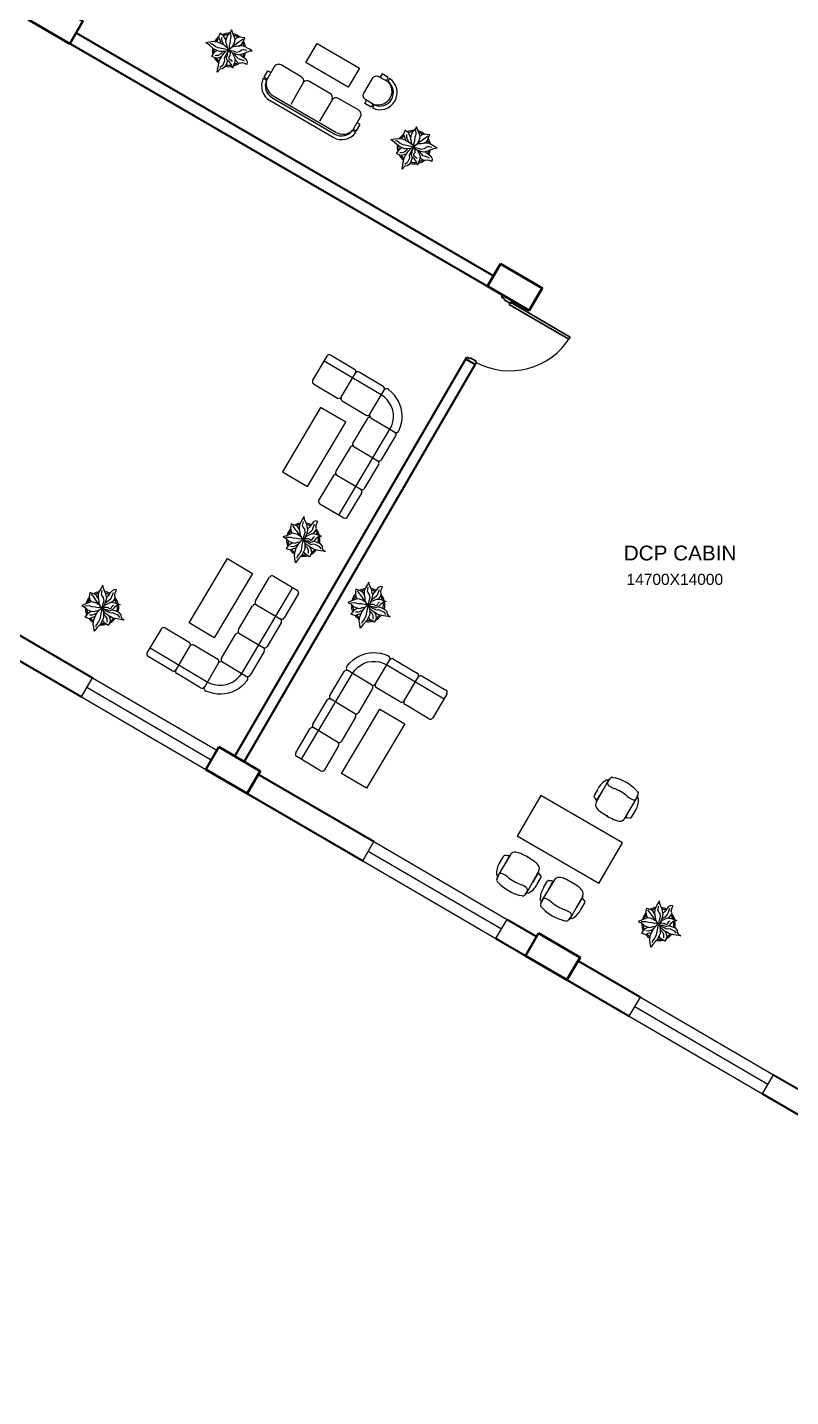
# Model space of a CAD drawing. Header units: millimetres. Extents: x 3079 to 579737, y 1565 to 1161826.
# Drawn here: x 120747 to 131058, y 170435 to 188941 of the extents above; entities that cross this region are included whole.
import ezdxf

# ---------------------------------------------------------------- set-up
doc = ezdxf.new("R2010")
doc.units = ezdxf.units.MM
for name, color, linetype, lineweight in [('1', 7, 'Continuous', 35), ('A_COL', 250, 'Continuous', 40), ('A_ELE1', 250, 'Continuous', 20), ('A_WIN-DOR', 250, 'Continuous', 30), ('IG-Area', 250, 'Continuous', 30), ('SILL', 251, 'Continuous', 18), ('WINDOW', 252, 'Continuous', 15)]:
    doc.layers.add(name, color=color, linetype=linetype, lineweight=lineweight)
doc.layers.add('FURNITURE', color=253, linetype='Continuous', lineweight=5, transparency=0.05)
doc.layers.add('TREES', color=72, linetype='Continuous', lineweight=5, transparency=0.05)
doc.styles.get("Standard").update_dxf_attribs({"font": 'arial.ttf'})

msp = doc.modelspace()

# ---------------------------------------------------------------- linework, layer by layer
at = {"layer": '1'}
for p, q in [((121019, 188897), (127504, 185129)), ((121406, 188867), (127046, 185582)), ((127154, 185295), (127171, 185323)), ((127171, 185323), (127171, 185323)), ((127300, 185247), (127171, 185323)), ((127300, 185247), (127300, 185247)), ((123549, 179090), (126684, 184486)), ((123678, 179014), (126798, 184383)), ((126798, 184383), (126668, 184458)), ((119828, 181202), (121628, 180152)), ((119677, 180943), (121477, 179893)), ((123157, 178913), (125277, 177677)), ((123869, 178845), (125428, 177936)), ((127228, 176886), (127627, 176653)), ((127077, 176627), (128877, 175577)), ((128188, 176326), (129028, 175836)), ((130828, 174786), (131946, 174134)), ((130677, 174527), (137693, 170435))]:
    msp.add_line(p, q, dxfattribs=at)
at = {"layer": 'A_COL'}
for points in [[(120936, 189350), (120759, 189048), (121321, 188721), (121497, 189023)], [(127141, 185745), (126965, 185443), (127526, 185116), (127702, 185418)], [(123333, 179216), (123157, 178913), (123718, 178586), (123894, 178888)], [(127652, 176697), (127476, 176394), (128037, 176067), (128214, 176369)]]:
    msp.add_lwpolyline(points, close=True, dxfattribs=at)
at = {"layer": 'A_ELE1', "transparency": 33554687}
msp.add_arc((127262, 185266), 966, 241.5837, 328.0995, dxfattribs=at)
at = {"layer": 'A_WIN-DOR', "transparency": 33554687}
for p, q in [((127154, 185295), (127194, 185272)), ((127300, 185247), (127171, 185323)), ((127194, 185272), (127187, 185260)), ((127187, 185260), (127266, 185214)), ((127284, 185220), (127300, 185247)), ((127255, 185195), (128063, 184725)), ((127273, 185226), (128082, 184756)), ((127284, 185220), (127313, 185203)), ((126799, 184382), (126670, 184457)), ((126684, 184486), (126724, 184463)), ((126724, 184463), (126731, 184475)), ((126731, 184475), (126810, 184429)), ((126814, 184410), (126798, 184383)), ((126803, 184417), (126814, 184410))]:
    msp.add_line(p, q, dxfattribs=at)
at = {"layer": 'A_WIN-DOR'}
for p, q in [((128082, 184756), (128063, 184725)), ((126668, 184458), (126684, 184486))]:
    msp.add_line(p, q, dxfattribs=at)
at = {"layer": 'A_WIN-DOR', "transparency": 33554687}
for points in [[(127273, 185226), (127255, 185195)], [(126803, 184417), (126810, 184429)]]:
    msp.add_lwpolyline(points, dxfattribs=at)
at = {"layer": 'FURNITURE'}
for p, q in [((124510, 188467), (124661, 188725)), ((124661, 188725), (125233, 188391)), ((124083, 188409), (123978, 188228)), ((124448, 188273), (124174, 188433)), ((125083, 188134), (124510, 188467)), ((125233, 188391), (125083, 188134)), ((123935, 188253), (123978, 188228)), ((124835, 188048), (124558, 188209)), ((125641, 188252), (125616, 188209)), ((124479, 188200), (124305, 187900)), ((124876, 187455), (124026, 187950)), ((124051, 187993), (124901, 187498)), ((124066, 188018), (124916, 187523)), ((124863, 187964), (124693, 187674)), ((125223, 187822), (124949, 187982)), ((125433, 187895), (125408, 187852)), ((125142, 187550), (125247, 187731)), ((125142, 187550), (125185, 187525)), ((125167, 184318), (124844, 184510)), ((124793, 184497), (124601, 184175)), ((125528, 183973), (124755, 184432)), ((124988, 183945), (125180, 184267)), ((125554, 184088), (125231, 184280)), ((124614, 184123), (124937, 183932)), ((125375, 183715), (125568, 184039)), ((125572, 183942), (125528, 183973)), ((125672, 184008), (125625, 184049)), ((125706, 183971), (125672, 184008)), ((125736, 183931), (125706, 183971)), ((124709, 183805), (124192, 182935)), ((125048, 183604), (124709, 183805)), ((125001, 183893), (125324, 183702)), ((125610, 183905), (125572, 183942)), ((125641, 183863), (125610, 183905)), ((125666, 183816), (125641, 183863)), ((125683, 183766), (125666, 183816)), ((125692, 183714), (125683, 183766)), ((125761, 183888), (125736, 183931)), ((125781, 183842), (125761, 183888)), ((125796, 183795), (125781, 183842)), ((125806, 183745), (125796, 183795)), ((124530, 182734), (125048, 183604)), ((125337, 183650), (125145, 183328)), ((125327, 183634), (125327, 183634)), ((125388, 183663), (125710, 183472)), ((125669, 183558), (125685, 183608)), ((125685, 183608), (125693, 183661)), ((125693, 183661), (125692, 183714)), ((125789, 183548), (125802, 183596)), ((125802, 183596), (125809, 183646)), ((125810, 183696), (125806, 183745)), ((125809, 183646), (125810, 183696)), ((124956, 182350), (125646, 183510)), ((125532, 183098), (125724, 183420)), ((125646, 183510), (125669, 183558)), ((125767, 183489), (125789, 183548)), ((125107, 183263), (124915, 182941)), ((125158, 183276), (125481, 183085)), ((125302, 182711), (125494, 183033)), ((124192, 182935), (124530, 182734)), ((124877, 182877), (124685, 182554)), ((124928, 182890), (125251, 182698)), ((124698, 182503), (125021, 182311)), ((125072, 182324), (125264, 182647)), ((122933, 180892), (123450, 181763)), ((123450, 181763), (123789, 181562)), ((123789, 181562), (123271, 180691)), ((124330, 181371), (123640, 180210)), ((123829, 181189), (124020, 181511)), ((124072, 181524), (124394, 181333)), ((124407, 181281), (124216, 180959)), ((123599, 180802), (123790, 181124)), ((123842, 181137), (124164, 180946)), ((122365, 180488), (122557, 180810)), ((122608, 180824), (122931, 180632)), ((123271, 180691), (122933, 180892)), ((124177, 180894), (123986, 180572)), ((123369, 180415), (123561, 180737)), ((123612, 180751), (123934, 180559)), ((122701, 180245), (122378, 180437)), ((123177, 180093), (122404, 180553)), ((122944, 180581), (122752, 180258)), ((122995, 180594), (123318, 180402)), ((123947, 180508), (123756, 180185)), ((125182, 180417), (125225, 180442)), ((125225, 180442), (125271, 180462)), ((125271, 180462), (125318, 180477)), ((125318, 180477), (125368, 180487)), ((125368, 180487), (125417, 180491)), ((125417, 180491), (125467, 180489)), ((125467, 180489), (125517, 180482)), ((125517, 180482), (125565, 180470)), ((125565, 180470), (125624, 180448)), ((123331, 180351), (123138, 180026)), ((123379, 180431), (123379, 180431)), ((123382, 180364), (123704, 180172)), ((125064, 180305), (125105, 180353)), ((125398, 180056), (125076, 180247)), ((125105, 180353), (125142, 180387)), ((125140, 180209), (125171, 180252)), ((125142, 180387), (125182, 180417)), ((125171, 180252), (125208, 180290)), ((125208, 180290), (125250, 180322)), ((125250, 180322), (125297, 180347)), ((125297, 180347), (125347, 180364)), ((125347, 180364), (125400, 180373)), ((125400, 180373), (125452, 180373)), ((125450, 180069), (125643, 180394)), ((125452, 180373), (125505, 180366)), ((125505, 180366), (125555, 180350)), ((125555, 180350), (125603, 180327)), ((125603, 180327), (126377, 179867)), ((125693, 180404), (126015, 180213)), ((123088, 180015), (122765, 180207)), ((123225, 180069), (123177, 180093)), ((123275, 180054), (123225, 180069)), ((123483, 180073), (123433, 180056)), ((123530, 180098), (123483, 180073)), ((123572, 180129), (123530, 180098)), ((123609, 180167), (123572, 180129)), ((123640, 180210), (123609, 180167)), ((123675, 180067), (123639, 180033)), ((123716, 180114), (123675, 180067)), ((124451, 179049), (125140, 180209)), ((124833, 179912), (125025, 180234)), ((125837, 179839), (126028, 180161)), ((126080, 180174), (126402, 179983)), ((123215, 179950), (123157, 179972)), ((123263, 179937), (123215, 179950)), ((123313, 179930), (123263, 179937)), ((123328, 180046), (123275, 180054)), ((123363, 179929), (123313, 179930)), ((123381, 180047), (123328, 180046)), ((123413, 179933), (123363, 179929)), ((123433, 180056), (123381, 180047)), ((123462, 179942), (123413, 179933)), ((123510, 179958), (123462, 179942)), ((123555, 179978), (123510, 179958)), ((123599, 180003), (123555, 179978)), ((123639, 180033), (123599, 180003)), ((125411, 180004), (125220, 179682)), ((125402, 179988), (125402, 179988)), ((125785, 179826), (125463, 180017)), ((126415, 179931), (126223, 179609)), ((124603, 179525), (124795, 179847)), ((125168, 179669), (124846, 179861)), ((124992, 178858), (125509, 179728)), ((125509, 179728), (125847, 179527)), ((126172, 179596), (125850, 179788)), ((125181, 179618), (124990, 179295)), ((125847, 179527), (125330, 178657)), ((124373, 179138), (124565, 179461)), ((124938, 179282), (124616, 179474)), ((124952, 179231), (124760, 178908)), ((124709, 178895), (124386, 179087)), ((125330, 178657), (124992, 178858)), ((128431, 178467), (128609, 178782)), ((128595, 178759), (128575, 178770)), ((128578, 178729), (128627, 178793)), ((128609, 178782), (128622, 178786)), ((128657, 178805), (128688, 178798)), ((128454, 178647), (128404, 178559)), ((128446, 178503), (128520, 178625)), ((128995, 178609), (128973, 178632)), ((127685, 178561), (127365, 178010)), ((128786, 177921), (127685, 178561)), ((128403, 178538), (128425, 178505)), ((128813, 178245), (128999, 178555)), ((128837, 178276), (128906, 178400)), ((128967, 178502), (128999, 178577)), ((128985, 178532), (129005, 178520)), ((128999, 178555), (128996, 178569)), ((128889, 178255), (128849, 178258)), ((128958, 178354), (128906, 178266)), ((128466, 177370), (127365, 178010)), ((128466, 177370), (128786, 177921)), ((127275, 177762), (127089, 177452)), ((127130, 177654), (127182, 177741)), ((127251, 177732), (127182, 177608)), ((127199, 177752), (127239, 177749)), ((127103, 177476), (127083, 177487)), ((127121, 177505), (127089, 177431)), ((127657, 177540), (127479, 177225)), ((127642, 177504), (127569, 177383)), ((127686, 177470), (127663, 177502)), ((127089, 177452), (127092, 177438)), ((127093, 177399), (127115, 177375)), ((127634, 177361), (127685, 177449)), ((127867, 177422), (127681, 177112)), ((127722, 177314), (127774, 177401)), ((127843, 177392), (127774, 177268)), ((127792, 177412), (127831, 177409)), ((127431, 177202), (127400, 177210)), ((127510, 177279), (127461, 177214)), ((127479, 177225), (127466, 177221)), ((127493, 177249), (127513, 177238)), ((127695, 177136), (127676, 177147)), ((127713, 177165), (127681, 177091)), ((127681, 177112), (127685, 177098)), ((128249, 177200), (128072, 176885)), ((128235, 177164), (128161, 177043)), ((128226, 177021), (128277, 177109)), ((128278, 177130), (128256, 177162)), ((127685, 177059), (127707, 177035)), ((128102, 176939), (128053, 176874)), ((128023, 176863), (127992, 176870)), ((128072, 176885), (128058, 176881)), ((128085, 176909), (128105, 176898))]:
    msp.add_line(p, q, dxfattribs=at)
for points in [[(123988, 188245), (123945, 188270), (123995, 188356), (124038, 188331)], [(125598, 188219), (125623, 188262), (125538, 188312), (125512, 188269)], [(125416, 187905), (125390, 187862), (125305, 187912), (125330, 187955)], [(125152, 187567), (125195, 187542), (125245, 187628), (125202, 187653)]]:
    msp.add_lwpolyline(points, dxfattribs=at)
for points in [[(125433, 187895), (125318, 187962, -0.414214), (125294, 188052), (125410, 188252, -0.414214), (125501, 188275), (125616, 188209)], [(125616, 188209, -0.755929), (125433, 187895, -0.755929)]]:
    msp.add_lwpolyline(points, format="xyb", dxfattribs=at)
for centre, radius, start, end in [((124141, 188376), 66.3, 59.7777, 149.7777), ((124143, 188151), 232, 153.8738, 239.7777), ((124143, 188151), 182, 154.9937, 239.7777), ((124161, 188181), 189, 165.6044, 239.7777), ((124415, 188216), 66.3, 346.3012, 59.7777), ((124525, 188152), 66.3, 59.7777, 133.2543), ((125510, 188060), 232, 243.8738, 55.6817), ((125510, 188060), 182, 244.9937, 54.5618), ((124802, 187991), 66.3, 336.5717, 59.7777), ((124916, 187924), 66.3, 59.7777, 142.9838), ((125190, 187764), 66.3, 329.7777, 59.7777), ((124993, 187656), 232, 239.7777, 325.6817), ((124993, 187656), 182, 239.7777, 324.5618), ((125011, 187686), 189, 239.7777, 313.9511), ((124825, 184478), 37.5, 59.2747, 149.2747), ((125148, 184286), 37.5, 329.2747, 59.2747), ((124634, 184155), 37.5, 149.2747, 239.2747), ((125212, 184248), 37.5, 59.2747, 149.2747), ((125534, 184056), 37.5, 329.2747, 59.2747), ((125600, 184020), 37.5, 49.304, 149.2747), ((124956, 183964), 37.5, 239.2747, 329.2747), ((125020, 183925), 37.5, 149.2747, 239.2747), ((125343, 183734), 37.5, 239.2747, 329.2747), ((125369, 183631), 37.5, 59.2747, 149.2747), ((125407, 183696), 37.5, 149.2747, 239.2747), ((125691, 183439), 37.5, 329.2747, 59.2747), ((125732, 183503), 37.5, 239.2747, 339.2454), ((125139, 183244), 37.5, 59.2747, 149.2747), ((125177, 183309), 37.5, 149.2747, 239.2747), ((125500, 183117), 37.5, 239.2747, 329.2747), ((125461, 183053), 37.5, 329.2747, 59.2747), ((124909, 182857), 37.5, 59.2747, 149.2747), ((124947, 182922), 37.5, 149.2747, 239.2747), ((125270, 182730), 37.5, 239.2747, 329.2747), ((125231, 182666), 37.5, 329.2747, 59.2747), ((124718, 182535), 37.5, 149.2747, 239.2747), ((125040, 182343), 37.5, 239.2747, 329.2747), ((124053, 181492), 37.5, 59.2747, 149.2747), ((123861, 181170), 37.5, 149.2747, 239.2747), ((124375, 181300), 37.5, 329.2747, 59.2747), ((123823, 181105), 37.5, 59.2747, 149.2747), ((122589, 180791), 37.5, 59.2747, 149.2747), ((123631, 180783), 37.5, 149.2747, 239.2747), ((124183, 180978), 37.5, 239.2747, 329.2747), ((124145, 180914), 37.5, 329.2747, 59.2747), ((122912, 180600), 37.5, 329.2747, 59.2747), ((123593, 180718), 37.5, 59.2747, 149.2747), ((122398, 180469), 37.5, 149.2747, 239.2747), ((122976, 180561), 37.5, 59.2747, 149.2747), ((123953, 180591), 37.5, 239.2747, 329.2747), ((123915, 180527), 37.5, 329.2747, 59.2747), ((125610, 180413), 37.5, 329.2747, 69.2454), ((122720, 180277), 37.5, 239.2747, 329.2747), ((122784, 180239), 37.5, 149.2747, 239.2747), ((123298, 180370), 37.5, 329.2747, 59.2747), ((123363, 180332), 37.5, 59.2747, 149.2747), ((123401, 180396), 37.5, 149.2747, 239.2747), ((125057, 180215), 37.5, 59.2747, 149.2747), ((125093, 180281), 37.5, 139.304, 239.2747), ((125674, 180372), 37.5, 59.2747, 149.2747), ((123724, 180204), 37.5, 239.2747, 329.2747), ((123688, 180139), 37.5, 319.304, 59.2747), ((125417, 180088), 37.5, 239.2747, 329.2747), ((125482, 180050), 37.5, 149.2747, 239.2747), ((125996, 180180), 37.5, 329.2747, 59.2747), ((126060, 180142), 37.5, 59.2747, 149.2747), ((123107, 180047), 37.5, 239.2747, 329.2747), ((123170, 180007), 37.5, 149.2747, 249.2454), ((124865, 179893), 37.5, 149.2747, 239.2747), ((125379, 180024), 37.5, 329.2747, 59.2747), ((126383, 179951), 37.5, 329.2747, 59.2747), ((124827, 179828), 37.5, 59.2747, 149.2747), ((125804, 179858), 37.5, 239.2747, 329.2747), ((125869, 179820), 37.5, 149.2747, 239.2747), ((124635, 179506), 37.5, 149.2747, 239.2747), ((125188, 179701), 37.5, 239.2747, 329.2747), ((125149, 179637), 37.5, 329.2747, 59.2747), ((126191, 179628), 37.5, 239.2747, 329.2747), ((124597, 179441), 37.5, 59.2747, 149.2747), ((124405, 179119), 37.5, 149.2747, 239.2747), ((124958, 179314), 37.5, 239.2747, 329.2747), ((124919, 179250), 37.5, 329.2747, 59.2747), ((124728, 178927), 37.5, 239.2747, 329.2747), ((128710, 178516), 288, 117.8858, 152.798), ((128651, 178777), 28.4, 77.9805, 147.1254), ((128526, 178191), 628, 44.6392, 75.0178), ((128629, 178728), 45.2, 169.367, 235.2408), ((128784, 178952), 318, 235.2394, 249.4039), ((128446, 178054), 641, 50.2532, 69.4038), ((128974, 178590), 28.4, 332.5316, 41.6765), ((128418, 178547), 17.9, 141.5023, 212.6573), ((128498, 178435), 74.1, 154.0199, 217.0397), ((128435, 178510), 12.2, 206.4041, 325.9568), ((129060, 178791), 318, 230.2531, 244.4176), ((128942, 178546), 45.2, 244.4163, 310.29), ((128942, 178546), 45.2, 244.4163, 310.29), ((128717, 178511), 288, 326.8591, 1.7712), ((128582, 178489), 174, 214.5588, 237.6656), ((129122, 179216), 1080, 234.0999, 245.5571), ((128758, 178387), 174, 241.9914, 265.0982), ((128752, 178287), 74.1, 262.6174, 325.6371), ((128848, 178270), 12.2, 153.7002, 273.2529), ((128890, 178273), 17.9, 266.9998, 338.1548), ((127199, 177734), 17.9, 86.9998, 158.1548), ((127240, 177737), 12.2, 333.7002, 93.2529), ((127336, 177720), 74.1, 82.6174, 145.6371), ((127331, 177620), 174, 61.9914, 85.0982), ((126966, 176791), 1080, 54.0999, 65.5571), ((127506, 177518), 174, 34.5588, 57.6656), ((127371, 177496), 288, 146.8591, 181.7712), ((127146, 177462), 45.2, 64.4163, 130.29), ((127146, 177462), 45.2, 64.4163, 130.29), ((127028, 177216), 318, 50.2531, 64.4176), ((127653, 177497), 12.2, 26.4041, 145.9568), ((127590, 177573), 74.1, 334.0199, 37.0397), ((127114, 177418), 28.4, 152.5316, 221.6765), ((127562, 177817), 628, 224.6392, 255.0178), ((127642, 177954), 641, 230.2532, 249.4038), ((127305, 177056), 318, 55.2394, 69.4039), ((127459, 177280), 45.2, 349.367, 55.2408), ((127378, 177492), 288, 297.8858, 332.798), ((127963, 177156), 288, 146.8591, 181.7712), ((127671, 177460), 17.9, 321.5023, 32.6573), ((127791, 177394), 17.9, 86.9998, 158.1548), ((127832, 177397), 12.2, 333.7002, 93.2529), ((127929, 177380), 74.1, 82.6174, 145.6371), ((127923, 177280), 174, 61.9914, 85.0982), ((127558, 176451), 1080, 54.0999, 65.5571), ((128098, 177178), 174, 34.5588, 57.6656), ((127437, 177230), 28.4, 257.9805, 327.1254), ((127739, 177122), 45.2, 64.4163, 130.29), ((127739, 177122), 45.2, 64.4163, 130.29), ((127620, 176876), 318, 50.2531, 64.4176), ((128234, 177614), 641, 230.2532, 249.4038), ((128245, 177157), 12.2, 26.4041, 145.9568), ((128182, 177233), 74.1, 334.0199, 37.0397), ((128263, 177120), 17.9, 321.5023, 32.6573), ((127707, 177078), 28.4, 152.5316, 221.6765), ((128154, 177477), 628, 224.6392, 255.0178), ((127897, 176716), 318, 55.2394, 69.4039), ((128052, 176940), 45.2, 349.367, 55.2408), ((127970, 177152), 288, 297.8858, 332.798), ((128029, 176890), 28.4, 257.9805, 327.1254)]:
    msp.add_arc(centre, radius, start, end, dxfattribs=at)
for p in [(128579, 178283), (127509, 177725), (128101, 177385)]:
    msp.add_point(p, dxfattribs=at)
at = {"layer": 'SILL'}
for p, q in [((121628, 180152), (123308, 179172)), ((121477, 179893), (123157, 178913)), ((125428, 177936), (127228, 176886)), ((125277, 177677), (127077, 176627)), ((129028, 175836), (130828, 174786)), ((128877, 175577), (130677, 174527))]:
    msp.add_line(p, q, dxfattribs=at)
at = {"layer": 'TREES'}
for p, q in [((123343, 188845), (123330, 188810)), ((123330, 188810), (123345, 188774)), ((123347, 188865), (123343, 188845)), ((123345, 188774), (123357, 188731)), ((123392, 188832), (123347, 188865)), ((123374, 188769), (123376, 188805)), ((123385, 188740), (123374, 188769)), ((123418, 188793), (123392, 188832)), ((123426, 188767), (123418, 188793)), ((123431, 188788), (123423, 188743)), ((123449, 188831), (123431, 188788)), ((123480, 188863), (123449, 188831)), ((123505, 188910), (123480, 188863)), ((123485, 188723), (123489, 188773)), ((123489, 188773), (123500, 188809)), ((123500, 188809), (123497, 188869)), ((123523, 188865), (123505, 188910)), ((123540, 188820), (123523, 188865)), ((123555, 188784), (123540, 188820)), ((123550, 188751), (123555, 188784)), ((123577, 188800), (123557, 188784)), ((123626, 188809), (123577, 188800)), ((123662, 188783), (123607, 188744)), ((123648, 188806), (123626, 188809)), ((123684, 188800), (123648, 188806)), ((123660, 188738), (123670, 188767)), ((123670, 188767), (123684, 188800)), ((123157, 188739), (123215, 188746)), ((123209, 188699), (123157, 188739)), ((123261, 188652), (123209, 188699)), ((123215, 188746), (123255, 188753)), ((123244, 188715), (123220, 188723)), ((123237, 188548), (123261, 188585)), ((123284, 188684), (123244, 188715)), ((123255, 188753), (123311, 188746)), ((123342, 188613), (123261, 188652)), ((123261, 188585), (123277, 188610)), ((123277, 188610), (123310, 188631)), ((123324, 188665), (123284, 188684)), ((123311, 188746), (123357, 188729)), ((123393, 188653), (123324, 188665)), ((123330, 188565), (123359, 188582)), ((123420, 188614), (123342, 188613)), ((123357, 188729), (123410, 188699)), ((123359, 188582), (123391, 188615)), ((123379, 188558), (123400, 188587)), ((123402, 188709), (123385, 188740)), ((123477, 188635), (123393, 188653)), ((123400, 188587), (123429, 188618)), ((123410, 188699), (123448, 188669)), ((123480, 188635), (123420, 188614)), ((123423, 188743), (123436, 188713)), ((123463, 188626), (123430, 188572)), ((123436, 188713), (123440, 188681)), ((123440, 188681), (123446, 188673)), ((123448, 188669), (123480, 188635)), ((123449, 188566), (123451, 188595)), ((123451, 188595), (123466, 188630)), ((123466, 188630), (123472, 188628)), ((123471, 188633), (123492, 188609)), ((123472, 188628), (123485, 188596)), ((123477, 188648), (123475, 188632)), ((123475, 188632), (123527, 188623)), ((123476, 188688), (123485, 188723)), ((123480, 188644), (123476, 188688)), ((123524, 188678), (123477, 188648)), ((123485, 188596), (123484, 188559)), ((123492, 188609), (123561, 188582)), ((123509, 188604), (123531, 188563)), ((123514, 188675), (123537, 188712)), ((123587, 188727), (123521, 188684)), ((123569, 188681), (123524, 188678)), ((123527, 188623), (123573, 188608)), ((123537, 188712), (123550, 188751)), ((123564, 188552), (123543, 188591)), ((123561, 188582), (123604, 188572)), ((123615, 188690), (123569, 188681)), ((123573, 188608), (123613, 188617)), ((123607, 188744), (123587, 188727)), ((123601, 188684), (123642, 188709)), ((123604, 188572), (123647, 188583)), ((123613, 188617), (123638, 188637)), ((123672, 188689), (123615, 188690)), ((123638, 188637), (123661, 188644)), ((123642, 188709), (123660, 188738)), ((123647, 188583), (123682, 188592)), ((123661, 188644), (123677, 188642)), ((123750, 188645), (123672, 188689)), ((123677, 188642), (123714, 188634)), ((123682, 188592), (123742, 188618)), ((123742, 188618), (123783, 188626)), ((123783, 188626), (123750, 188645)), ((123262, 188538), (123237, 188548)), ((123291, 188524), (123262, 188538)), ((123282, 188562), (123299, 188564)), ((123341, 188531), (123291, 188524)), ((123299, 188564), (123330, 188565)), ((123316, 188366), (123327, 188427)), ((123327, 188427), (123338, 188488)), ((123338, 188488), (123359, 188524)), ((123371, 188547), (123341, 188531)), ((123381, 188422), (123347, 188399)), ((123359, 188524), (123379, 188558)), ((123405, 188476), (123381, 188422)), ((123419, 188412), (123384, 188382)), ((123412, 188496), (123405, 188476)), ((123430, 188572), (123407, 188527)), ((123407, 188527), (123412, 188496)), ((123440, 188463), (123419, 188412)), ((123432, 188535), (123449, 188566)), ((123447, 188498), (123432, 188535)), ((123450, 188502), (123440, 188463)), ((123482, 188467), (123447, 188498)), ((123484, 188559), (123463, 188534)), ((123463, 188534), (123473, 188514)), ((123473, 188514), (123499, 188499)), ((123510, 188430), (123482, 188467)), ((123499, 188499), (123513, 188482)), ((123519, 188391), (123510, 188430)), ((123532, 188426), (123519, 188391)), ((123531, 188563), (123554, 188517)), ((123545, 188464), (123532, 188426)), ((123554, 188517), (123545, 188464)), ((123552, 188511), (123566, 188487)), ((123598, 188518), (123564, 188552)), ((123566, 188487), (123594, 188464)), ((123594, 188464), (123623, 188458)), ((123627, 188507), (123598, 188518)), ((123635, 188557), (123620, 188570)), ((123623, 188458), (123652, 188465)), ((123680, 188487), (123627, 188507)), ((123673, 188530), (123635, 188557)), ((123652, 188465), (123677, 188459)), ((123707, 188501), (123673, 188530)), ((123677, 188459), (123711, 188445)), ((123723, 188470), (123707, 188501)), ((123711, 188445), (123718, 188442)), ((123718, 188442), (123723, 188470)), ((123313, 188335), (123316, 188366)), ((123327, 188357), (123313, 188335)), ((123348, 188377), (123327, 188357)), ((123384, 188382), (123348, 188377)), ((125841, 187533), (125829, 187498)), ((125829, 187498), (125843, 187462)), ((125845, 187553), (125841, 187533)), ((125890, 187520), (125845, 187553)), ((125873, 187456), (125874, 187492)), ((125916, 187481), (125890, 187520)), ((125924, 187455), (125916, 187481)), ((125929, 187476), (125921, 187431)), ((125947, 187519), (125929, 187476)), ((125978, 187550), (125947, 187519)), ((126003, 187597), (125978, 187550)), ((125987, 187461), (125998, 187497)), ((125998, 187497), (125995, 187557)), ((126021, 187553), (126003, 187597)), ((126038, 187507), (126021, 187553)), ((126053, 187472), (126038, 187507)), ((126048, 187439), (126053, 187472)), ((126075, 187488), (126055, 187471)), ((126124, 187496), (126075, 187488)), ((126160, 187471), (126105, 187431)), ((126146, 187494), (126124, 187496)), ((126182, 187488), (126146, 187494)), ((126168, 187454), (126182, 187488)), ((125656, 187427), (125714, 187434)), ((125707, 187387), (125656, 187427)), ((125759, 187339), (125707, 187387)), ((125714, 187434), (125753, 187441)), ((125742, 187403), (125718, 187410)), ((125782, 187371), (125742, 187403)), ((125753, 187441), (125809, 187433)), ((125840, 187301), (125759, 187339)), ((125759, 187273), (125776, 187297)), ((125776, 187297), (125808, 187318)), ((125822, 187353), (125782, 187371)), ((125809, 187433), (125855, 187417)), ((125891, 187340), (125822, 187353)), ((125919, 187302), (125840, 187301)), ((125843, 187462), (125855, 187418)), ((125855, 187417), (125909, 187387)), ((125857, 187269), (125889, 187302)), ((125883, 187428), (125873, 187456)), ((125900, 187396), (125883, 187428)), ((125975, 187323), (125891, 187340)), ((125898, 187274), (125927, 187305)), ((125909, 187387), (125946, 187357)), ((125979, 187322), (125919, 187302)), ((125921, 187431), (125934, 187401)), ((125961, 187314), (125928, 187259)), ((125934, 187401), (125938, 187369)), ((125938, 187369), (125944, 187361)), ((125946, 187357), (125979, 187322)), ((125947, 187254), (125950, 187282)), ((125950, 187282), (125965, 187317)), ((125965, 187317), (125970, 187316)), ((125969, 187321), (125991, 187297)), ((125970, 187316), (125983, 187284)), ((125975, 187335), (125973, 187320)), ((125973, 187320), (126026, 187310)), ((125974, 187376), (125983, 187410)), ((125978, 187331), (125974, 187376)), ((126023, 187366), (125975, 187335)), ((125983, 187410), (125987, 187461)), ((125983, 187284), (125983, 187246)), ((125991, 187297), (126059, 187270)), ((126007, 187291), (126029, 187250)), ((126012, 187362), (126035, 187400)), ((126085, 187415), (126019, 187372)), ((126067, 187369), (126023, 187366)), ((126026, 187310), (126071, 187295)), ((126035, 187400), (126048, 187439)), ((126113, 187377), (126067, 187369)), ((126071, 187295), (126111, 187304)), ((126105, 187431), (126085, 187415)), ((126099, 187371), (126140, 187396)), ((126111, 187304), (126136, 187324)), ((126170, 187376), (126113, 187377)), ((126136, 187324), (126159, 187332)), ((126140, 187396), (126159, 187426)), ((126145, 187270), (126181, 187280)), ((126159, 187426), (126168, 187454)), ((126159, 187332), (126176, 187329)), ((126248, 187332), (126170, 187376)), ((126176, 187329), (126212, 187322)), ((126181, 187280), (126240, 187306)), ((126240, 187306), (126281, 187313)), ((126281, 187313), (126248, 187332)), ((125735, 187235), (125759, 187273)), ((125761, 187225), (125735, 187235)), ((125789, 187211), (125761, 187225)), ((125780, 187249), (125797, 187252)), ((125839, 187218), (125789, 187211)), ((125797, 187252), (125828, 187253)), ((125814, 187054), (125825, 187115)), ((125825, 187115), (125836, 187175)), ((125828, 187253), (125857, 187269)), ((125836, 187175), (125857, 187211)), ((125869, 187234), (125839, 187218)), ((125879, 187109), (125845, 187086)), ((125857, 187211), (125877, 187245)), ((125877, 187245), (125898, 187274)), ((125903, 187163), (125879, 187109)), ((125917, 187100), (125882, 187069)), ((125910, 187183), (125903, 187163)), ((125928, 187259), (125905, 187215)), ((125905, 187215), (125910, 187183)), ((125938, 187150), (125917, 187100)), ((125931, 187223), (125947, 187254)), ((125945, 187186), (125931, 187223)), ((125948, 187190), (125938, 187150)), ((125980, 187154), (125945, 187186)), ((125983, 187246), (125961, 187222)), ((125961, 187222), (125971, 187202)), ((125971, 187202), (125997, 187186)), ((126008, 187118), (125980, 187154)), ((125997, 187186), (126012, 187170)), ((126017, 187079), (126008, 187118)), ((126030, 187114), (126017, 187079)), ((126029, 187250), (126052, 187204)), ((126043, 187151), (126030, 187114)), ((126062, 187239), (126041, 187279)), ((126052, 187204), (126043, 187151)), ((126050, 187199), (126064, 187175)), ((126059, 187270), (126102, 187260)), ((126096, 187205), (126062, 187239)), ((126064, 187175), (126092, 187151)), ((126092, 187151), (126121, 187146)), ((126125, 187194), (126096, 187205)), ((126102, 187260), (126145, 187270)), ((126133, 187245), (126118, 187258)), ((126121, 187146), (126150, 187153)), ((126178, 187175), (126125, 187194)), ((126171, 187217), (126133, 187245)), ((126150, 187153), (126175, 187147)), ((126205, 187189), (126171, 187217)), ((126175, 187147), (126210, 187132)), ((126222, 187158), (126205, 187189)), ((126210, 187132), (126216, 187130)), ((126216, 187130), (126222, 187158)), ((125811, 187023), (125814, 187054)), ((125825, 187044), (125811, 187023)), ((125846, 187065), (125825, 187044)), ((125882, 187069), (125846, 187065)), ((124466, 182298), (124422, 182220)), ((124486, 182330), (124466, 182298)), ((124493, 182289), (124486, 182330)), ((124519, 182230), (124493, 182289)), ((124326, 182103), (124290, 182088)), ((124305, 182197), (124302, 182174)), ((124302, 182174), (124310, 182125)), ((124310, 182232), (124305, 182197)), ((124344, 182218), (124310, 182232)), ((124310, 182125), (124326, 182105)), ((124359, 182098), (124326, 182103)), ((124327, 182210), (124367, 182155)), ((124373, 182208), (124344, 182218)), ((124398, 182085), (124359, 182098)), ((124367, 182155), (124383, 182135)), ((124402, 182190), (124373, 182208)), ((124383, 182135), (124426, 182068)), ((124427, 182148), (124402, 182190)), ((124422, 182220), (124421, 182162)), ((124421, 182162), (124429, 182116)), ((124429, 182116), (124432, 182072)), ((124466, 182208), (124469, 182225)), ((124474, 182185), (124466, 182208)), ((124469, 182225), (124477, 182261)), ((124494, 182160), (124474, 182185)), ((124487, 182075), (124502, 182120)), ((124502, 182120), (124494, 182160)), ((124501, 182040), (124528, 182108)), ((124528, 182194), (124519, 182230)), ((124558, 182111), (124519, 182090)), ((124538, 182151), (124528, 182194)), ((124528, 182108), (124538, 182151)), ((124553, 182182), (124540, 182167)), ((124547, 182078), (124593, 182100)), ((124581, 182220), (124553, 182182)), ((124593, 182145), (124558, 182111)), ((124610, 182254), (124581, 182220)), ((124604, 182174), (124593, 182145)), ((124593, 182100), (124646, 182092)), ((124599, 182098), (124623, 182112)), ((124623, 182226), (124604, 182174)), ((124641, 182270), (124610, 182254)), ((124623, 182112), (124646, 182140)), ((124669, 182265), (124641, 182270)), ((124646, 182199), (124652, 182224)), ((124652, 182169), (124646, 182199)), ((124646, 182140), (124652, 182169)), ((124652, 182224), (124666, 182258)), ((124666, 182258), (124669, 182265)), ((124245, 182071), (124200, 182054)), ((124200, 182054), (124247, 182029)), ((124301, 182048), (124241, 182045)), ((124277, 181940), (124244, 181896)), ((124290, 182088), (124245, 182071)), ((124247, 182029), (124278, 181998)), ((124316, 181966), (124277, 181940)), ((124278, 181998), (124321, 181979)), ((124337, 182037), (124301, 182048)), ((124340, 181922), (124304, 181924)), ((124342, 181974), (124316, 181966)), ((124321, 181979), (124366, 181971)), ((124387, 182033), (124337, 182037)), ((124369, 181933), (124340, 181922)), ((124366, 181971), (124396, 181983)), ((124401, 181950), (124369, 181933)), ((124380, 181905), (124410, 181958)), ((124422, 182024), (124387, 182033)), ((124396, 181983), (124428, 181987)), ((124435, 182061), (124398, 182085)), ((124410, 181958), (124440, 181996)), ((124466, 182027), (124422, 182024)), ((124428, 181987), (124436, 181994)), ((124432, 182072), (124462, 182024)), ((124440, 181996), (124475, 182028)), ((124456, 181941), (124444, 181871)), ((124474, 182024), (124456, 181941)), ((124462, 182024), (124477, 182022)), ((124475, 182028), (124495, 181968)), ((124477, 182022), (124487, 182075)), ((124477, 182018), (124501, 182040)), ((124480, 182014), (124482, 182020)), ((124515, 181999), (124480, 182014)), ((124482, 182020), (124513, 182032)), ((124483, 182010), (124538, 181977)), ((124523, 181947), (124492, 181977)), ((124495, 181968), (124496, 181889)), ((124527, 181906), (124495, 181938)), ((124506, 182056), (124547, 182078)), ((124513, 182032), (124551, 182031)), ((124543, 181996), (124515, 181999)), ((124552, 181926), (124523, 181947)), ((124538, 181977), (124582, 181953)), ((124574, 181979), (124543, 181996)), ((124551, 182031), (124575, 182010)), ((124585, 181906), (124552, 181926)), ((124562, 181918), (124578, 181887)), ((124611, 181993), (124574, 181979)), ((124575, 182010), (124595, 182019)), ((124582, 181953), (124614, 181959)), ((124595, 182019), (124611, 182046)), ((124607, 181997), (124647, 181986)), ((124611, 182046), (124628, 182060)), ((124643, 182028), (124611, 181993)), ((124614, 181959), (124633, 181951)), ((124633, 181951), (124687, 181927)), ((124680, 182056), (124643, 182028)), ((124646, 182092), (124684, 182078)), ((124647, 181986), (124697, 181965)), ((124719, 182065), (124680, 182056)), ((124684, 182078), (124719, 182065)), ((124687, 181927), (124710, 181893)), ((124697, 181965), (124728, 181930)), ((124728, 181930), (124731, 181893)), ((124244, 181896), (124264, 181891)), ((124264, 181891), (124299, 181879)), ((124299, 181879), (124335, 181893)), ((124335, 181893), (124378, 181905)), ((124355, 181803), (124363, 181859)), ((124362, 181763), (124355, 181803)), ((124369, 181705), (124362, 181763)), ((124363, 181859), (124380, 181905)), ((124409, 181757), (124369, 181705)), ((124393, 181792), (124386, 181768)), ((124425, 181832), (124393, 181792)), ((124457, 181808), (124409, 181757)), ((124444, 181871), (124425, 181832)), ((124496, 181889), (124457, 181808)), ((124499, 181825), (124478, 181857)), ((124523, 181808), (124499, 181825)), ((124560, 181784), (124523, 181808)), ((124544, 181876), (124527, 181906)), ((124544, 181846), (124544, 181876)), ((124547, 181829), (124544, 181846)), ((124571, 181809), (124560, 181784)), ((124585, 181838), (124571, 181809)), ((124578, 181887), (124585, 181838)), ((124621, 181885), (124585, 181906)), ((124681, 181873), (124621, 181885)), ((124743, 181861), (124681, 181873)), ((124731, 181893), (124752, 181873)), ((124774, 181859), (124743, 181861)), ((124752, 181873), (124774, 181859)), ((121748, 181371), (121704, 181293)), ((121767, 181404), (121748, 181371)), ((121774, 181362), (121767, 181404)), ((121800, 181303), (121774, 181362)), ((125342, 181413), (125298, 181335)), ((125362, 181445), (125342, 181413)), ((125345, 181340), (125353, 181377)), ((125369, 181404), (125362, 181445)), ((125395, 181345), (125369, 181404)), ((125486, 181369), (125457, 181335)), ((125517, 181385), (125486, 181369)), ((125545, 181380), (125517, 181385)), ((125528, 181339), (125542, 181373)), ((125542, 181373), (125545, 181380)), ((121608, 181176), (121572, 181162)), ((121586, 181270), (121583, 181248)), ((121583, 181248), (121592, 181198)), ((121592, 181305), (121586, 181270)), ((121626, 181291), (121592, 181305)), ((121592, 181198), (121608, 181178)), ((121640, 181171), (121608, 181176)), ((121609, 181283), (121648, 181229)), ((121654, 181282), (121626, 181291)), ((121648, 181229), (121665, 181209)), ((121683, 181263), (121654, 181282)), ((121665, 181209), (121707, 181142)), ((121708, 181222), (121683, 181263)), ((121704, 181293), (121702, 181236)), ((121702, 181236), (121711, 181190)), ((121711, 181190), (121713, 181145)), ((121748, 181281), (121751, 181298)), ((121756, 181258), (121748, 181281)), ((121751, 181298), (121758, 181335)), ((121775, 181234), (121756, 181258)), ((121769, 181148), (121784, 181193)), ((121784, 181193), (121775, 181234)), ((121782, 181113), (121809, 181181)), ((121810, 181268), (121800, 181303)), ((121840, 181184), (121801, 181164)), ((121809, 181181), (121820, 181225)), ((121820, 181225), (121810, 181268)), ((121835, 181256), (121822, 181241)), ((121829, 181151), (121875, 181174)), ((121863, 181293), (121835, 181256)), ((121874, 181218), (121840, 181184)), ((121892, 181327), (121863, 181293)), ((121885, 181247), (121874, 181218)), ((121875, 181174), (121928, 181165)), ((121881, 181172), (121905, 181186)), ((121905, 181300), (121885, 181247)), ((121922, 181343), (121892, 181327)), ((121905, 181186), (121928, 181213)), ((121951, 181338), (121922, 181343)), ((121927, 181272), (121933, 181297)), ((121934, 181243), (121927, 181272)), ((121928, 181213), (121934, 181243)), ((121933, 181297), (121948, 181331)), ((121948, 181331), (121951, 181338)), ((125121, 181186), (125076, 181169)), ((125166, 181204), (125121, 181186)), ((125202, 181218), (125166, 181204)), ((125181, 181312), (125178, 181289)), ((125178, 181289), (125186, 181240)), ((125186, 181347), (125181, 181312)), ((125220, 181333), (125186, 181347)), ((125186, 181240), (125202, 181220)), ((125235, 181213), (125202, 181218)), ((125203, 181325), (125243, 181270)), ((125249, 181324), (125220, 181333)), ((125274, 181200), (125235, 181213)), ((125243, 181270), (125259, 181250)), ((125278, 181305), (125249, 181324)), ((125259, 181250), (125302, 181184)), ((125311, 181176), (125274, 181200)), ((125303, 181263), (125278, 181305)), ((125298, 181335), (125297, 181277)), ((125297, 181277), (125305, 181231)), ((125305, 181231), (125308, 181187)), ((125308, 181187), (125338, 181139)), ((125342, 181323), (125345, 181340)), ((125350, 181300), (125342, 181323)), ((125370, 181276), (125350, 181300)), ((125353, 181137), (125363, 181190)), ((125363, 181190), (125378, 181235)), ((125378, 181235), (125370, 181276)), ((125377, 181155), (125404, 181223)), ((125382, 181172), (125423, 181193)), ((125404, 181309), (125395, 181345)), ((125434, 181226), (125395, 181205)), ((125414, 181266), (125404, 181309)), ((125404, 181223), (125414, 181266)), ((125429, 181297), (125416, 181282)), ((125423, 181193), (125469, 181215)), ((125457, 181335), (125429, 181297)), ((125468, 181260), (125434, 181226)), ((125480, 181289), (125468, 181260)), ((125469, 181215), (125522, 181207)), ((125475, 181213), (125499, 181228)), ((125499, 181341), (125480, 181289)), ((125487, 181161), (125504, 181175)), ((125499, 181228), (125522, 181255)), ((125522, 181314), (125528, 181339)), ((125528, 181284), (125522, 181314)), ((125522, 181255), (125528, 181284)), ((125522, 181207), (125560, 181193)), ((125595, 181180), (125556, 181172)), ((125560, 181193), (125595, 181180)), ((121526, 181145), (121482, 181127)), ((121482, 181127), (121529, 181102)), ((121582, 181122), (121522, 181119)), ((121559, 181014), (121525, 180969)), ((121572, 181162), (121526, 181145)), ((121529, 181102), (121560, 181071)), ((121598, 181040), (121559, 181014)), ((121560, 181071), (121603, 181053)), ((121618, 181110), (121582, 181122)), ((121622, 180996), (121586, 180997)), ((121624, 181047), (121598, 181040)), ((121603, 181053), (121648, 181045)), ((121669, 181106), (121618, 181110)), ((121651, 181006), (121622, 180996)), ((121679, 181158), (121640, 181171)), ((121648, 181045), (121678, 181057)), ((121682, 181023), (121651, 181006)), ((121662, 180978), (121692, 181032)), ((121703, 181097), (121669, 181106)), ((121678, 181057), (121710, 181061)), ((121717, 181135), (121679, 181158)), ((121692, 181032), (121722, 181069)), ((121748, 181101), (121703, 181097)), ((121710, 181061), (121718, 181067)), ((121713, 181145), (121743, 181098)), ((121722, 181069), (121757, 181101)), ((121738, 181014), (121725, 180945)), ((121756, 181097), (121738, 181014)), ((121743, 181098), (121759, 181096)), ((121757, 181101), (121777, 181041)), ((121758, 181092), (121782, 181113)), ((121759, 181096), (121769, 181148)), ((121761, 181087), (121763, 181093)), ((121796, 181072), (121761, 181087)), ((121763, 181093), (121795, 181106)), ((121765, 181084), (121819, 181050)), ((121804, 181021), (121774, 181050)), ((121809, 180980), (121776, 181012)), ((121777, 181041), (121777, 180963)), ((121788, 181130), (121829, 181151)), ((121795, 181106), (121833, 181105)), ((121825, 181070), (121796, 181072)), ((121833, 180999), (121804, 181021)), ((121819, 181050), (121864, 181027)), ((121856, 181053), (121825, 181070)), ((121833, 181105), (121857, 181083)), ((121867, 180979), (121833, 180999)), ((121844, 180991), (121860, 180961)), ((121893, 181067), (121856, 181053)), ((121857, 181083), (121877, 181093)), ((121864, 181027), (121895, 181032)), ((121877, 181093), (121893, 181119)), ((121889, 181070), (121929, 181060)), ((121893, 181119), (121909, 181133)), ((121925, 181102), (121893, 181067)), ((121895, 181032), (121915, 181025)), ((121915, 181025), (121969, 181000)), ((121961, 181130), (121925, 181102)), ((121928, 181165), (121966, 181152)), ((121929, 181060), (121979, 181039)), ((122000, 181138), (121961, 181130)), ((121966, 181152), (122000, 181138)), ((121969, 181000), (121992, 180967)), ((121979, 181039), (122009, 181003)), ((122009, 181003), (122013, 180967)), ((125076, 181169), (125123, 181144)), ((125177, 181163), (125117, 181160)), ((125153, 181055), (125119, 181011)), ((125119, 181011), (125140, 181006)), ((125123, 181144), (125154, 181113)), ((125140, 181006), (125175, 180994)), ((125192, 181081), (125153, 181055)), ((125154, 181113), (125197, 181094)), ((125175, 180994), (125211, 181008)), ((125213, 181152), (125177, 181163)), ((125216, 181038), (125180, 181039)), ((125218, 181089), (125192, 181081)), ((125197, 181094), (125242, 181086)), ((125211, 181008), (125254, 181020)), ((125263, 181148), (125213, 181152)), ((125245, 181048), (125216, 181038)), ((125239, 180974), (125256, 181020)), ((125242, 181086), (125272, 181099)), ((125277, 181065), (125245, 181048)), ((125256, 181020), (125286, 181073)), ((125298, 181139), (125263, 181148)), ((125272, 181099), (125304, 181102)), ((125286, 181073), (125316, 181111)), ((125342, 181142), (125298, 181139)), ((125304, 181102), (125312, 181109)), ((125316, 181111), (125351, 181143)), ((125332, 181056), (125320, 180986)), ((125350, 181139), (125332, 181056)), ((125372, 181004), (125333, 180924)), ((125338, 181139), (125353, 181137)), ((125351, 181143), (125371, 181083)), ((125353, 181134), (125377, 181155)), ((125356, 181129), (125358, 181135)), ((125391, 181114), (125356, 181129)), ((125358, 181135), (125389, 181147)), ((125359, 181125), (125414, 181092)), ((125399, 181062), (125368, 181092)), ((125371, 181083), (125372, 181004)), ((125403, 181021), (125371, 181053)), ((125389, 181147), (125427, 181146)), ((125419, 181111), (125391, 181114)), ((125428, 181041), (125399, 181062)), ((125420, 180992), (125403, 181021)), ((125414, 181092), (125458, 181069)), ((125450, 181094), (125419, 181111)), ((125420, 180961), (125420, 180992)), ((125427, 181146), (125451, 181125)), ((125461, 181021), (125428, 181041)), ((125438, 181033), (125454, 181002)), ((125487, 181108), (125450, 181094)), ((125451, 181125), (125471, 181134)), ((125454, 181002), (125461, 180953)), ((125458, 181069), (125490, 181074)), ((125497, 181000), (125461, 181021)), ((125471, 181134), (125487, 181161)), ((125483, 181112), (125523, 181101)), ((125519, 181143), (125487, 181108)), ((125490, 181074), (125509, 181066)), ((125557, 180989), (125497, 181000)), ((125509, 181066), (125563, 181042)), ((125556, 181172), (125519, 181143)), ((125523, 181101), (125573, 181080)), ((125619, 180977), (125557, 180989)), ((125563, 181042), (125586, 181008)), ((125573, 181080), (125604, 181045)), ((125604, 181045), (125607, 181009)), ((125607, 181009), (125628, 180988)), ((125628, 180988), (125650, 180974)), ((121525, 180969), (121545, 180965)), ((121545, 180965), (121580, 180952)), ((121580, 180952), (121616, 180967)), ((121616, 180967), (121660, 180978)), ((121637, 180876), (121645, 180933)), ((121643, 180837), (121637, 180876)), ((121650, 180779), (121643, 180837)), ((121645, 180933), (121662, 180978)), ((121691, 180830), (121650, 180779)), ((121675, 180866), (121667, 180841)), ((121706, 180905), (121675, 180866)), ((121738, 180882), (121691, 180830)), ((121725, 180945), (121706, 180905)), ((121777, 180963), (121738, 180882)), ((121780, 180898), (121760, 180930)), ((121805, 180881), (121780, 180898)), ((121842, 180858), (121805, 180881)), ((121825, 180950), (121809, 180980)), ((121826, 180920), (121825, 180950)), ((121829, 180903), (121826, 180920)), ((121852, 180883), (121842, 180858)), ((121867, 180911), (121852, 180883)), ((121860, 180961), (121867, 180911)), ((121903, 180958), (121867, 180979)), ((121963, 180947), (121903, 180958)), ((122024, 180935), (121963, 180947)), ((122013, 180967), (122034, 180946)), ((122055, 180932), (122024, 180935)), ((122034, 180946), (122055, 180932)), ((125231, 180918), (125239, 180974)), ((125238, 180879), (125231, 180918)), ((125245, 180821), (125238, 180879)), ((125285, 180872), (125245, 180821)), ((125269, 180907), (125262, 180883)), ((125301, 180947), (125269, 180907)), ((125333, 180924), (125285, 180872)), ((125320, 180986), (125301, 180947)), ((125375, 180940), (125354, 180972)), ((125399, 180923), (125375, 180940)), ((125436, 180899), (125399, 180923)), ((125423, 180944), (125420, 180961)), ((125447, 180924), (125436, 180899)), ((125461, 180953), (125447, 180924)), ((125650, 180974), (125619, 180977)), ((129266, 177102), (129222, 177025)), ((129286, 177135), (129266, 177102)), ((129293, 177094), (129286, 177135)), ((129104, 177001), (129102, 176979)), ((129102, 176979), (129110, 176930)), ((129110, 177037), (129104, 177001)), ((129144, 177023), (129110, 177037)), ((129110, 176930), (129126, 176909)), ((129127, 177015), (129167, 176960)), ((129173, 177013), (129144, 177023)), ((129167, 176960), (129183, 176940)), ((129202, 176994), (129173, 177013)), ((129183, 176940), (129225, 176873)), ((129227, 176953), (129202, 176994)), ((129222, 177025), (129221, 176967)), ((129221, 176967), (129229, 176921)), ((129229, 176921), (129231, 176877)), ((129266, 177013), (129269, 177030)), ((129274, 176990), (129266, 177013)), ((129269, 177030), (129276, 177066)), ((129294, 176965), (129274, 176990)), ((129287, 176879), (129302, 176924)), ((129319, 177034), (129293, 177094)), ((129302, 176924), (129294, 176965)), ((129328, 176999), (129319, 177034)), ((129358, 176916), (129319, 176895)), ((129338, 176956), (129328, 176999)), ((129328, 176912), (129338, 176956)), ((129353, 176987), (129340, 176972)), ((129381, 177025), (129353, 176987)), ((129392, 176950), (129358, 176916)), ((129410, 177059), (129381, 177025)), ((129404, 176978), (129392, 176950)), ((129399, 176903), (129423, 176917)), ((129423, 177031), (129404, 176978)), ((129441, 177075), (129410, 177059)), ((129423, 176917), (129446, 176945)), ((129469, 177069), (129441, 177075)), ((129446, 177003), (129452, 177028)), ((129452, 176974), (129446, 177003)), ((129446, 176945), (129452, 176974)), ((129452, 177028), (129466, 177062)), ((129466, 177062), (129469, 177069)), ((129045, 176876), (129000, 176858)), ((129000, 176858), (129047, 176834)), ((129101, 176853), (129041, 176850)), ((129077, 176745), (129043, 176700)), ((129090, 176893), (129045, 176876)), ((129047, 176834), (129078, 176802)), ((129116, 176771), (129077, 176745)), ((129078, 176802), (129121, 176784)), ((129126, 176908), (129090, 176893)), ((129137, 176842), (129101, 176853)), ((129142, 176779), (129116, 176771)), ((129121, 176784), (129166, 176776)), ((129159, 176903), (129126, 176908)), ((129187, 176838), (129137, 176842)), ((129169, 176737), (129140, 176727)), ((129198, 176890), (129159, 176903)), ((129166, 176776), (129196, 176788)), ((129200, 176754), (129169, 176737)), ((129180, 176710), (129210, 176763)), ((129221, 176829), (129187, 176838)), ((129196, 176788), (129228, 176792)), ((129235, 176866), (129198, 176890)), ((129210, 176763), (129240, 176800)), ((129266, 176832), (129221, 176829)), ((129228, 176792), (129236, 176799)), ((129231, 176877), (129262, 176829)), ((129240, 176800), (129275, 176833)), ((129256, 176745), (129244, 176676)), ((129274, 176829), (129256, 176745)), ((129262, 176829), (129277, 176827)), ((129275, 176833), (129295, 176772)), ((129277, 176827), (129287, 176879)), ((129277, 176823), (129300, 176844)), ((129280, 176818), (129282, 176824)), ((129315, 176803), (129280, 176818)), ((129282, 176824), (129313, 176837)), ((129283, 176815), (129337, 176781)), ((129323, 176752), (129292, 176781)), ((129295, 176772), (129296, 176694)), ((129327, 176711), (129295, 176743)), ((129300, 176844), (129328, 176912)), ((129306, 176861), (129347, 176882)), ((129313, 176837), (129351, 176836)), ((129343, 176801), (129315, 176803)), ((129351, 176731), (129323, 176752)), ((129337, 176781), (129382, 176758)), ((129374, 176784), (129343, 176801)), ((129347, 176882), (129393, 176905)), ((129351, 176836), (129375, 176815)), ((129385, 176711), (129351, 176731)), ((129411, 176798), (129374, 176784)), ((129375, 176815), (129395, 176824)), ((129382, 176758), (129414, 176764)), ((129393, 176905), (129446, 176896)), ((129395, 176824), (129411, 176850)), ((129407, 176801), (129447, 176791)), ((129411, 176850), (129428, 176865)), ((129443, 176833), (129411, 176798)), ((129414, 176764), (129433, 176756)), ((129433, 176756), (129487, 176732)), ((129480, 176861), (129443, 176833)), ((129446, 176896), (129484, 176883)), ((129447, 176791), (129497, 176770)), ((129519, 176869), (129480, 176861)), ((129484, 176883), (129519, 176869)), ((129487, 176732), (129510, 176698)), ((129497, 176770), (129527, 176735)), ((129527, 176735), (129531, 176698)), ((129043, 176700), (129063, 176696)), ((129063, 176696), (129099, 176683)), ((129099, 176683), (129134, 176698)), ((129140, 176727), (129104, 176729)), ((129134, 176698), (129178, 176709)), ((129155, 176608), (129163, 176664)), ((129162, 176568), (129155, 176608)), ((129169, 176510), (129162, 176568)), ((129163, 176664), (129180, 176710)), ((129209, 176562), (129169, 176510)), ((129193, 176597), (129186, 176572)), ((129225, 176636), (129193, 176597)), ((129256, 176613), (129209, 176562)), ((129244, 176676), (129225, 176636)), ((129296, 176694), (129256, 176613)), ((129299, 176629), (129278, 176662)), ((129323, 176612), (129299, 176629)), ((129360, 176589), (129323, 176612)), ((129344, 176681), (129327, 176711)), ((129344, 176651), (129344, 176681)), ((129347, 176634), (129344, 176651)), ((129371, 176614), (129360, 176589)), ((129362, 176723), (129378, 176692)), ((129385, 176643), (129371, 176614)), ((129378, 176692), (129385, 176643)), ((129421, 176689), (129385, 176711)), ((129481, 176678), (129421, 176689)), ((129543, 176666), (129481, 176678)), ((129531, 176698), (129552, 176678)), ((129574, 176663), (129543, 176666)), ((129552, 176678), (129574, 176663))]:
    msp.add_line(p, q, dxfattribs=at)
for centre, radius, start, end in [((123472, 188636), 226, 128.3629, 149.521), ((123472, 188636), 207, 130.4326, 147.2825), ((123472, 188636), 226, 88.1222, 114.2309), ((123472, 188636), 207, 93.1635, 111.8523), ((123472, 188636), 226, 49.4805, 75.9048), ((123472, 188636), 207, 53.9653, 72.1795), ((123472, 188636), 226, 172.7536, 195.624), ((123472, 188636), 207, 176.0529, 190.9116), ((123472, 188636), 207, 14.8602, 27.279), ((123472, 188636), 207, 333.0467, 347.177), ((123472, 188636), 226, 10.4373, 31.116), ((123472, 188636), 226, 332.2797, 350.233), ((123472, 188636), 226, 206.733, 232.0718), ((123472, 188636), 207, 212.4666, 229.3113), ((123472, 188636), 226, 256.8997, 280.7583), ((123472, 188636), 207, 257.7632, 280.3538), ((123472, 188636), 226, 284.5788, 308.9571), ((123472, 188636), 207, 288.2523, 305.1114), ((125970, 187323), 226, 128.3629, 149.521), ((125970, 187323), 207, 130.4326, 147.2825), ((125970, 187323), 226, 88.1222, 114.2309), ((125970, 187323), 207, 93.1635, 111.8523), ((125970, 187323), 226, 49.4805, 75.9048), ((125970, 187323), 207, 53.9653, 72.1795), ((125970, 187323), 226, 172.7536, 195.624), ((125970, 187323), 207, 176.0529, 190.9116), ((125970, 187323), 207, 14.8602, 27.279), ((125970, 187323), 226, 10.4373, 31.116), ((125970, 187323), 226, 332.2797, 350.233), ((125970, 187323), 226, 206.733, 232.0718), ((125970, 187323), 207, 212.4666, 229.3113), ((125970, 187323), 226, 256.8997, 280.7583), ((125970, 187323), 207, 257.7632, 280.3538), ((125970, 187323), 226, 284.5788, 308.9571), ((125970, 187323), 207, 288.2523, 305.1114), ((125970, 187323), 207, 333.0467, 347.177), ((124474, 182019), 226, 139.1517, 165.576), ((124474, 182019), 207, 143.6365, 161.8507), ((124474, 182019), 226, 100.1085, 120.7872), ((124474, 182019), 207, 104.5314, 116.9502), ((124474, 182019), 226, 61.9509, 79.9042), ((124474, 182019), 207, 62.7179, 76.8482), ((124474, 182019), 207, 17.9235, 34.7826), ((124474, 182019), 226, 14.25, 38.6283), ((124474, 182019), 226, 177.7934, 203.902), ((124474, 182019), 207, 182.8347, 201.5235), ((124474, 182019), 207, 347.4343, 10.025), ((124474, 182019), 226, 346.5709, 10.4295), ((124474, 182019), 226, 218.0341, 239.1922), ((124474, 182019), 207, 220.1038, 236.9537), ((124474, 182019), 226, 262.4248, 285.2952), ((124474, 182019), 207, 265.724, 280.5828), ((124474, 182019), 226, 296.4042, 321.743), ((124474, 182019), 207, 302.1378, 318.9825), ((121756, 181092), 226, 139.1517, 165.576), ((121756, 181092), 207, 143.6365, 161.8507), ((121756, 181092), 226, 100.1085, 120.7872), ((121756, 181092), 207, 104.5314, 116.9502), ((121756, 181092), 226, 61.9509, 79.9042), ((121756, 181092), 207, 62.7179, 76.8482), ((121756, 181092), 207, 17.9235, 34.7826), ((121756, 181092), 226, 14.25, 38.6283), ((125350, 181134), 226, 139.1517, 165.576), ((125350, 181134), 207, 143.6365, 161.8507), ((125350, 181134), 226, 100.1085, 120.7872), ((125350, 181134), 207, 104.5314, 116.9502), ((125350, 181134), 226, 61.9509, 79.9042), ((125350, 181134), 207, 62.7179, 76.8482), ((125350, 181134), 207, 17.9235, 34.7826), ((125350, 181134), 226, 14.25, 38.6283), ((125350, 181134), 226, 346.5709, 10.4295), ((121756, 181092), 226, 177.7934, 203.902), ((121756, 181092), 207, 182.8347, 201.5235), ((121756, 181092), 207, 347.4343, 10.025), ((121756, 181092), 226, 346.5709, 10.4295), ((125350, 181134), 226, 177.7934, 203.902), ((125350, 181134), 207, 182.8347, 201.5235), ((125350, 181134), 226, 218.0341, 239.1922), ((125350, 181134), 207, 220.1038, 236.9537), ((125350, 181134), 226, 296.4042, 321.743), ((125350, 181134), 207, 302.1378, 318.9825), ((125350, 181134), 207, 347.4343, 10.025), ((121756, 181092), 226, 218.0341, 239.1922), ((121756, 181092), 207, 220.1038, 236.9537), ((121756, 181092), 226, 262.4248, 285.2952), ((121756, 181092), 207, 265.724, 280.5828), ((121756, 181092), 226, 296.4042, 321.743), ((121756, 181092), 207, 302.1378, 318.9825), ((125350, 181134), 226, 262.4248, 285.2952), ((125350, 181134), 207, 265.724, 280.5828), ((129274, 176824), 226, 139.1517, 165.576), ((129274, 176824), 207, 143.6365, 161.8507), ((129274, 176824), 226, 100.1085, 120.7872), ((129274, 176824), 207, 104.5314, 116.9502), ((129274, 176824), 226, 61.9509, 79.9042), ((129274, 176824), 207, 62.7179, 76.8482), ((129274, 176824), 207, 17.9235, 34.7826), ((129274, 176824), 226, 14.25, 38.6283), ((129274, 176824), 226, 177.7934, 203.902), ((129274, 176824), 207, 182.8347, 201.5235), ((129274, 176824), 207, 347.4343, 10.025), ((129274, 176824), 226, 346.5709, 10.4295), ((129274, 176824), 226, 218.0341, 239.1922), ((129274, 176824), 207, 220.1038, 236.9537), ((129274, 176824), 226, 262.4248, 285.2952), ((129274, 176824), 207, 265.724, 280.5828), ((129274, 176824), 226, 296.4042, 321.743), ((129274, 176824), 207, 302.1378, 318.9825)]:
    msp.add_arc(centre, radius, start, end, dxfattribs=at)
at = {"layer": 'WINDOW'}
for p, q in [((121477, 179893), (121628, 180152)), ((121552, 180023), (123232, 179043)), ((125277, 177677), (125428, 177936)), ((125352, 177806), (127152, 176757)), ((127077, 176627), (127228, 176886)), ((128877, 175577), (129028, 175836)), ((128952, 175707), (130752, 174657)), ((130677, 174527), (130828, 174786))]:
    msp.add_line(p, q, dxfattribs=at)

# ---------------------------------------------------------------- texts
at = {"layer": 'IG-Area', "attachment_point": 1}
for s, insert, char_height in [('DCP CABIN  ', (128804, 181937), 200), ('14700X14000', (128841, 181556), 150)]:
    msp.add_mtext_dynamic_manual_height_columns(s, width=38356.19, gutter_width=12.5, heights=[0], dxfattribs=dict(at, insert=insert, char_height=char_height))

doc.saveas('drawing.dxf')
